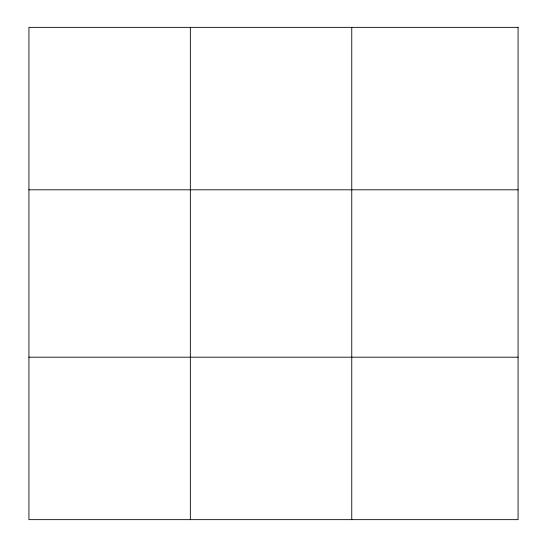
<?xml version="1.0" encoding="UTF-8"?>
<svg xmlns="http://www.w3.org/2000/svg" width="547" height="547" viewBox="0 0 547 547"><rect width="100%" height="100%" fill="white"/><g stroke="black" fill="none" stroke-linecap="round" stroke-linejoin="round"><path stroke-width="0.82" d="M190.349 519.65L190.349 27.35M351.762 519.65L351.762 27.35M28.929 189.809L518.071 189.809M28.929 357.191L518.071 357.191M518.071 27.35L518.071 519.65L28.929 519.65L28.929 27.35L518.071 27.35"/></g></svg>
